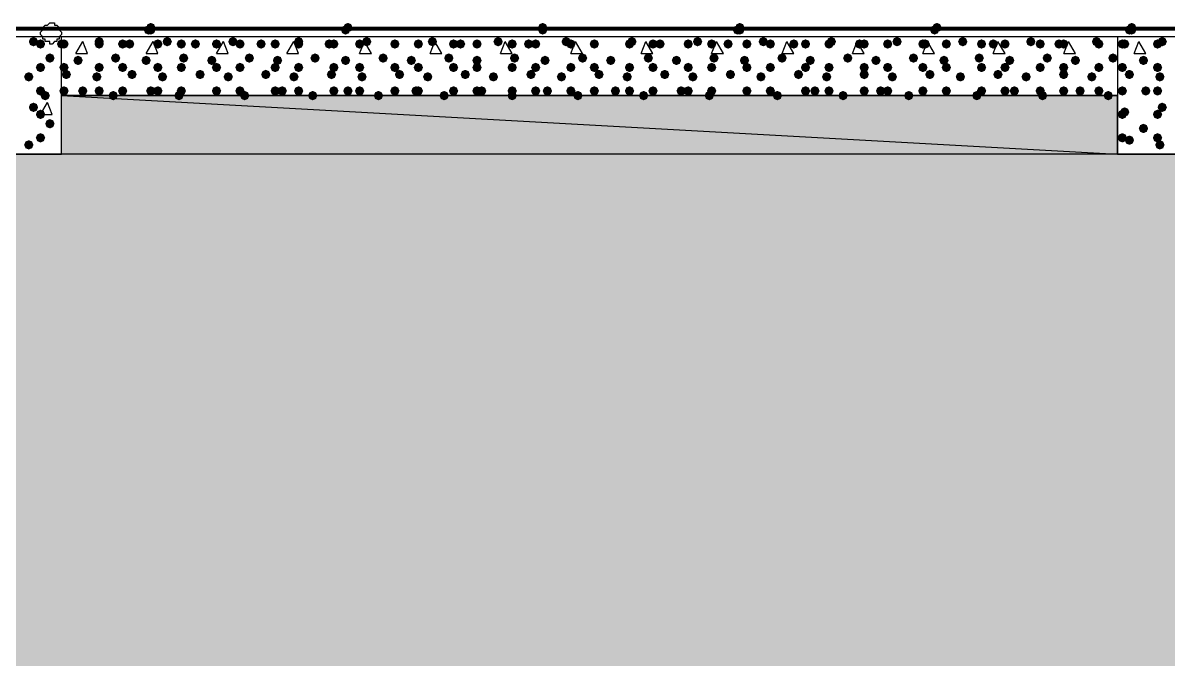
# Model space of a CAD drawing. Header units: millimetres. Extents: x 0 to 420, y 0 to 297.
# Drawn here: x 216.47 to 237.13, y 232.4 to 243.88 of the extents above; entities that cross this region are included whole.
import ezdxf

# ---------------------------------------------------------------- set-up
doc = ezdxf.new("R2010")
doc.units = ezdxf.units.MM
doc.layers.get('0').update_dxf_attribs({"linetype": 'CONTINUOUS'})

msp = doc.modelspace()

# ---------------------------------------------------------------- hatches: boundary and pattern name
at = {"true_color": 0x0000fe}
for points in [[(218.821, 243.755333), (218.796129, 243.695537), (218.736333, 243.670667), (218.676538, 243.695537), (218.651667, 243.755333), (218.676537, 243.815129), (218.736333, 243.84), (218.796129, 243.815129)], [(218.863333, 243.797667), (218.838462, 243.737871), (218.778667, 243.713), (218.718871, 243.737871), (218.694, 243.797667), (218.718871, 243.857462), (218.778667, 243.882333), (218.838462, 243.857463)], [(218.863333, 243.755333), (218.838462, 243.695537), (218.778667, 243.670667), (218.718871, 243.695537), (218.694, 243.755333), (218.718871, 243.815129), (218.778667, 243.84), (218.838462, 243.815129)], [(218.863333, 243.755333), (218.838462, 243.695537), (218.778667, 243.670667), (218.718871, 243.695537), (218.694, 243.755333), (218.718871, 243.815129), (218.778667, 243.84), (218.838462, 243.815129)], [(222.377, 243.755333), (222.352129, 243.695537), (222.292333, 243.670667), (222.232537, 243.695537), (222.207667, 243.755333), (222.232537, 243.815129), (222.292333, 243.84), (222.352129, 243.815129)], [(222.377, 243.755333), (222.352129, 243.695537), (222.292333, 243.670667), (222.232537, 243.695537), (222.207667, 243.755333), (222.232537, 243.815129), (222.292333, 243.84), (222.352129, 243.815129)], [(222.377, 243.755333), (222.352129, 243.695537), (222.292333, 243.670667), (222.232537, 243.695537), (222.207667, 243.755333), (222.232537, 243.815129), (222.292333, 243.84), (222.352129, 243.815129)], [(222.419333, 243.797667), (222.394463, 243.737871), (222.334667, 243.713), (222.274871, 243.737871), (222.25, 243.797667), (222.274871, 243.857462), (222.334667, 243.882333), (222.394462, 243.857463)], [(225.933, 243.797667), (225.908129, 243.737871), (225.848333, 243.713), (225.788537, 243.737871), (225.763667, 243.797667), (225.788537, 243.857462), (225.848333, 243.882333), (225.908129, 243.857463)], [(225.933, 243.755333), (225.908129, 243.695537), (225.848333, 243.670667), (225.788537, 243.695537), (225.763667, 243.755333), (225.788537, 243.815129), (225.848333, 243.84), (225.908129, 243.815129)], [(225.933, 243.755333), (225.908129, 243.695537), (225.848333, 243.670667), (225.788537, 243.695537), (225.763667, 243.755333), (225.788537, 243.815129), (225.848333, 243.84), (225.908129, 243.815129)], [(225.933, 243.755333), (225.908129, 243.695537), (225.848333, 243.670667), (225.788537, 243.695537), (225.763667, 243.755333), (225.788537, 243.815129), (225.848333, 243.84), (225.908129, 243.815129)], [(229.446667, 243.755333), (229.421796, 243.695537), (229.362, 243.670667), (229.302204, 243.695537), (229.277333, 243.755333), (229.302204, 243.815129), (229.362, 243.84), (229.421796, 243.815129)], [(229.446667, 243.755333), (229.421796, 243.695537), (229.362, 243.670667), (229.302204, 243.695537), (229.277333, 243.755333), (229.302204, 243.815129), (229.362, 243.84), (229.421796, 243.815129)], [(229.489, 243.797667), (229.464129, 243.737871), (229.404333, 243.713), (229.344538, 243.737871), (229.319667, 243.797667), (229.344537, 243.857462), (229.404333, 243.882333), (229.464129, 243.857463)], [(229.489, 243.755333), (229.464129, 243.695537), (229.404333, 243.670667), (229.344538, 243.695537), (229.319667, 243.755333), (229.344537, 243.815129), (229.404333, 243.84), (229.464129, 243.815129)], [(233.002667, 243.755333), (232.977796, 243.695537), (232.918, 243.670667), (232.858204, 243.695537), (232.833333, 243.755333), (232.858204, 243.815129), (232.918, 243.84), (232.977796, 243.815129)], [(233.002667, 243.755333), (232.977796, 243.695537), (232.918, 243.670667), (232.858204, 243.695537), (232.833333, 243.755333), (232.858204, 243.815129), (232.918, 243.84), (232.977796, 243.815129)], [(233.002667, 243.755333), (232.977796, 243.695537), (232.918, 243.670667), (232.858204, 243.695537), (232.833333, 243.755333), (232.858204, 243.815129), (232.918, 243.84), (232.977796, 243.815129)], [(233.045, 243.797667), (233.020129, 243.737871), (232.960333, 243.713), (232.900538, 243.737871), (232.875667, 243.797667), (232.900537, 243.857462), (232.960333, 243.882333), (233.020129, 243.857463)], [(236.516333, 243.755333), (236.491462, 243.695537), (236.431667, 243.670667), (236.371871, 243.695537), (236.347, 243.755333), (236.371871, 243.815129), (236.431667, 243.84), (236.491462, 243.815129)], [(236.558667, 243.797667), (236.533796, 243.737871), (236.474, 243.713), (236.414204, 243.737871), (236.389333, 243.797667), (236.414204, 243.857462), (236.474, 243.882333), (236.533796, 243.857463)], [(236.558667, 243.755333), (236.533796, 243.695537), (236.474, 243.670667), (236.414204, 243.695537), (236.389333, 243.755333), (236.414204, 243.815129), (236.474, 243.84), (236.533796, 243.815129)], [(236.558667, 243.755333), (236.533796, 243.695537), (236.474, 243.670667), (236.414204, 243.695537), (236.389333, 243.755333), (236.414204, 243.815129), (236.474, 243.84), (236.533796, 243.815129)]]:
    msp.add_hatch(color=0, dxfattribs=at).paths.add_polyline_path(points, flags=0)
at = {"true_color": 0x000007}
h = msp.add_hatch(color=0, dxfattribs=at)
h.paths.add_polyline_path([(31.284333, 243.755333), (379.73, 243.755333)], flags=0)
h.paths.add_polyline_path([(379.73, 243.755333), (31.284333, 243.755333)], flags=0)
for points in [[(216.746667, 243.543667), (216.721796, 243.483871), (216.662, 243.459), (216.602204, 243.483871), (216.577333, 243.543667), (216.602204, 243.603462), (216.662, 243.628333), (216.721796, 243.603463)], [(216.873667, 243.501333), (216.848796, 243.441537), (216.789, 243.416667), (216.729204, 243.441537), (216.704333, 243.501333), (216.729204, 243.561129), (216.789, 243.586), (216.848796, 243.561129)], [(236.389333, 243.501333), (236.364463, 243.441537), (236.304667, 243.416667), (236.244871, 243.441537), (236.22, 243.501333), (236.244871, 243.561129), (236.304667, 243.586), (236.364462, 243.561129)], [(236.431667, 243.501333), (236.406796, 243.441537), (236.347, 243.416667), (236.287204, 243.441537), (236.262333, 243.501333), (236.287204, 243.561129), (236.347, 243.586), (236.406796, 243.561129)], [(237.024333, 243.501333), (236.999462, 243.441537), (236.939667, 243.416667), (236.879871, 243.441537), (236.855, 243.501333), (236.879871, 243.561129), (236.939667, 243.586), (236.999462, 243.561129)], [(237.109, 243.543667), (237.084129, 243.483871), (237.024333, 243.459), (236.964538, 243.483871), (236.939667, 243.543667), (236.964537, 243.603462), (237.024333, 243.628333), (237.084129, 243.603463)], [(216.873667, 243.078), (216.848796, 243.018204), (216.789, 242.993333), (216.729204, 243.018204), (216.704333, 243.078), (216.729204, 243.137796), (216.789, 243.162667), (216.848796, 243.137796)], [(217.043, 243.247333), (217.018129, 243.187537), (216.958333, 243.162667), (216.898538, 243.187537), (216.873667, 243.247333), (216.898537, 243.307129), (216.958333, 243.332), (217.018129, 243.307129)], [(236.389333, 243.078), (236.364463, 243.018204), (236.304667, 242.993333), (236.244871, 243.018204), (236.22, 243.078), (236.244871, 243.137796), (236.304667, 243.162667), (236.364462, 243.137796)], [(236.770333, 243.205), (236.745462, 243.145204), (236.685667, 243.120333), (236.625871, 243.145204), (236.601, 243.205), (236.625871, 243.264796), (236.685667, 243.289667), (236.745462, 243.264796)], [(237.024333, 243.078), (236.999462, 243.018204), (236.939667, 242.993333), (236.879871, 243.018204), (236.855, 243.078), (236.879871, 243.137796), (236.939667, 243.162667), (236.999462, 243.137796)], [(216.662, 242.908667), (216.637129, 242.848871), (216.577333, 242.824), (216.517538, 242.848871), (216.492667, 242.908667), (216.517537, 242.968462), (216.577333, 242.993333), (216.637129, 242.968463)], [(236.516333, 242.951), (236.491462, 242.891204), (236.431667, 242.866333), (236.371871, 242.891204), (236.347, 242.951), (236.371871, 243.010796), (236.431667, 243.035667), (236.491462, 243.010796)], [(237.066667, 242.908667), (237.041796, 242.848871), (236.982, 242.824), (236.922204, 242.848871), (236.897333, 242.908667), (236.922204, 242.968462), (236.982, 242.993333), (237.041796, 242.968463)], [(216.873667, 242.654667), (216.848796, 242.594871), (216.789, 242.57), (216.729204, 242.594871), (216.704333, 242.654667), (216.729204, 242.714462), (216.789, 242.739333), (216.848796, 242.714463)], [(236.389333, 242.654667), (236.364463, 242.594871), (236.304667, 242.57), (236.244871, 242.594871), (236.22, 242.654667), (236.244871, 242.714462), (236.304667, 242.739333), (236.364462, 242.714463)], [(236.812667, 242.654667), (236.787796, 242.594871), (236.728, 242.57), (236.668204, 242.594871), (236.643333, 242.654667), (236.668204, 242.714462), (236.728, 242.739333), (236.787796, 242.714463)], [(237.024333, 242.654667), (236.999462, 242.594871), (236.939667, 242.57), (236.879871, 242.594871), (236.855, 242.654667), (236.879871, 242.714462), (236.939667, 242.739333), (236.999462, 242.714463)], [(216.958333, 242.57), (216.933462, 242.510204), (216.873667, 242.485333), (216.813871, 242.510204), (216.789, 242.57), (216.813871, 242.629796), (216.873667, 242.654667), (216.933462, 242.629796)], [(216.746667, 242.358333), (216.721796, 242.298537), (216.662, 242.273667), (216.602204, 242.298537), (216.577333, 242.358333), (216.602204, 242.418129), (216.662, 242.443), (216.721796, 242.418129)], [(236.431667, 242.273667), (236.406796, 242.213871), (236.347, 242.189), (236.287204, 242.213871), (236.262333, 242.273667), (236.287204, 242.333462), (236.347, 242.358333), (236.406796, 242.333463)], [(237.109, 242.358333), (237.084129, 242.298537), (237.024333, 242.273667), (236.964538, 242.298537), (236.939667, 242.358333), (236.964537, 242.418129), (237.024333, 242.443), (237.084129, 242.418129)], [(216.873667, 242.231333), (216.848796, 242.171537), (216.789, 242.146667), (216.729204, 242.171537), (216.704333, 242.231333), (216.729204, 242.291129), (216.789, 242.316), (216.848796, 242.291129)], [(217.043, 242.062), (217.018129, 242.002204), (216.958333, 241.977333), (216.898538, 242.002204), (216.873667, 242.062), (216.898537, 242.121796), (216.958333, 242.146667), (217.018129, 242.121796)], [(236.389333, 242.231333), (236.364463, 242.171537), (236.304667, 242.146667), (236.244871, 242.171537), (236.22, 242.231333), (236.244871, 242.291129), (236.304667, 242.316), (236.364462, 242.291129)], [(237.024333, 242.231333), (236.999462, 242.171537), (236.939667, 242.146667), (236.879871, 242.171537), (236.855, 242.231333), (236.879871, 242.291129), (236.939667, 242.316), (236.999462, 242.291129)], [(236.770333, 241.977333), (236.745462, 241.917537), (236.685667, 241.892667), (236.625871, 241.917537), (236.601, 241.977333), (236.625871, 242.037129), (236.685667, 242.062), (236.745462, 242.037129)], [(216.662, 241.681), (216.637129, 241.621204), (216.577333, 241.596333), (216.517538, 241.621204), (216.492667, 241.681), (216.517537, 241.740796), (216.577333, 241.765667), (216.637129, 241.740796)], [(216.873667, 241.808), (216.848796, 241.748204), (216.789, 241.723333), (216.729204, 241.748204), (216.704333, 241.808), (216.729204, 241.867796), (216.789, 241.892667), (216.848796, 241.867796)], [(236.389333, 241.808), (236.364463, 241.748204), (236.304667, 241.723333), (236.244871, 241.748204), (236.22, 241.808), (236.244871, 241.867796), (236.304667, 241.892667), (236.364462, 241.867796)], [(236.516333, 241.765667), (236.491462, 241.705871), (236.431667, 241.681), (236.371871, 241.705871), (236.347, 241.765667), (236.371871, 241.825462), (236.431667, 241.850333), (236.491462, 241.825463)], [(237.024333, 241.808), (236.999462, 241.748204), (236.939667, 241.723333), (236.879871, 241.748204), (236.855, 241.808), (236.879871, 241.867796), (236.939667, 241.892667), (236.999462, 241.867796)], [(237.066667, 241.681), (237.041796, 241.621204), (236.982, 241.596333), (236.922204, 241.621204), (236.897333, 241.681), (236.922204, 241.740796), (236.982, 241.765667), (237.041796, 241.740796)]]:
    msp.add_hatch(color=0, dxfattribs=at).paths.add_polyline_path(points, flags=0)
at = {"true_color": 0x000008}
for points in [[(217.254667, 243.501333), (217.229796, 243.441537), (217.17, 243.416667), (217.110204, 243.441537), (217.085333, 243.501333), (217.110204, 243.561129), (217.17, 243.586), (217.229796, 243.561129)], [(217.297, 243.501333), (217.272129, 243.441537), (217.212333, 243.416667), (217.152537, 243.441537), (217.127667, 243.501333), (217.152537, 243.561129), (217.212333, 243.586), (217.272129, 243.561129)], [(217.932, 243.543667), (217.907129, 243.483871), (217.847333, 243.459), (217.787537, 243.483871), (217.762667, 243.543667), (217.787537, 243.603462), (217.847333, 243.628333), (217.907129, 243.603463)], [(217.932, 243.501333), (217.907129, 243.441537), (217.847333, 243.416667), (217.787537, 243.441537), (217.762667, 243.501333), (217.787537, 243.561129), (217.847333, 243.586), (217.907129, 243.561129)], [(218.355333, 243.501333), (218.330462, 243.441537), (218.270667, 243.416667), (218.210871, 243.441537), (218.186, 243.501333), (218.210871, 243.561129), (218.270667, 243.586), (218.330462, 243.561129)], [(218.482333, 243.501333), (218.457462, 243.441537), (218.397667, 243.416667), (218.337871, 243.441537), (218.313, 243.501333), (218.337871, 243.561129), (218.397667, 243.586), (218.457462, 243.561129)], [(218.990333, 243.501333), (218.965462, 243.441537), (218.905667, 243.416667), (218.845871, 243.441537), (218.821, 243.501333), (218.845871, 243.561129), (218.905667, 243.586), (218.965462, 243.561129)], [(219.159667, 243.543667), (219.134796, 243.483871), (219.075, 243.459), (219.015204, 243.483871), (218.990333, 243.543667), (219.015204, 243.603462), (219.075, 243.628333), (219.134796, 243.603463)], [(219.413667, 243.501333), (219.388796, 243.441537), (219.329, 243.416667), (219.269204, 243.441537), (219.244333, 243.501333), (219.269204, 243.561129), (219.329, 243.586), (219.388796, 243.561129)], [(219.667667, 243.501333), (219.642796, 243.441537), (219.583, 243.416667), (219.523204, 243.441537), (219.498333, 243.501333), (219.523204, 243.561129), (219.583, 243.586), (219.642796, 243.561129)], [(220.048667, 243.501333), (220.023796, 243.441537), (219.964, 243.416667), (219.904204, 243.441537), (219.879333, 243.501333), (219.904204, 243.561129), (219.964, 243.586), (220.023796, 243.561129)], [(220.345, 243.543667), (220.320129, 243.483871), (220.260333, 243.459), (220.200538, 243.483871), (220.175667, 243.543667), (220.200537, 243.603462), (220.260333, 243.628333), (220.320129, 243.603463)], [(220.472, 243.501333), (220.447129, 243.441537), (220.387333, 243.416667), (220.327538, 243.441537), (220.302667, 243.501333), (220.327537, 243.561129), (220.387333, 243.586), (220.447129, 243.561129)], [(220.853, 243.501333), (220.828129, 243.441537), (220.768333, 243.416667), (220.708538, 243.441537), (220.683667, 243.501333), (220.708537, 243.561129), (220.768333, 243.586), (220.828129, 243.561129)], [(221.107, 243.501333), (221.082129, 243.441537), (221.022333, 243.416667), (220.962538, 243.441537), (220.937667, 243.501333), (220.962537, 243.561129), (221.022333, 243.586), (221.082129, 243.561129)], [(221.530333, 243.543667), (221.505462, 243.483871), (221.445667, 243.459), (221.385871, 243.483871), (221.361, 243.543667), (221.385871, 243.603462), (221.445667, 243.628333), (221.505462, 243.603463)], [(221.530333, 243.501333), (221.505462, 243.441537), (221.445667, 243.416667), (221.385871, 243.441537), (221.361, 243.501333), (221.385871, 243.561129), (221.445667, 243.586), (221.505462, 243.561129)], [(222.080667, 243.501333), (222.055796, 243.441537), (221.996, 243.416667), (221.936204, 243.441537), (221.911333, 243.501333), (221.936204, 243.561129), (221.996, 243.586), (222.055796, 243.561129)], [(222.165333, 243.501333), (222.140462, 243.441537), (222.080667, 243.416667), (222.020871, 243.441537), (221.996, 243.501333), (222.020871, 243.561129), (222.080667, 243.586), (222.140462, 243.561129)], [(222.631, 243.501333), (222.606129, 243.441537), (222.546333, 243.416667), (222.486538, 243.441537), (222.461667, 243.501333), (222.486537, 243.561129), (222.546333, 243.586), (222.606129, 243.561129)], [(222.758, 243.543667), (222.733129, 243.483871), (222.673333, 243.459), (222.613538, 243.483871), (222.588667, 243.543667), (222.613537, 243.603462), (222.673333, 243.628333), (222.733129, 243.603463)], [(223.266, 243.501333), (223.241129, 243.441537), (223.181333, 243.416667), (223.121538, 243.441537), (223.096667, 243.501333), (223.121537, 243.561129), (223.181333, 243.586), (223.241129, 243.561129)], [(223.266, 243.501333), (223.241129, 243.441537), (223.181333, 243.416667), (223.121538, 243.441537), (223.096667, 243.501333), (223.121537, 243.561129), (223.181333, 243.586), (223.241129, 243.561129)], [(223.689333, 243.501333), (223.664463, 243.441537), (223.604667, 243.416667), (223.544871, 243.441537), (223.52, 243.501333), (223.544871, 243.561129), (223.604667, 243.586), (223.664462, 243.561129)], [(223.943333, 243.543667), (223.918462, 243.483871), (223.858667, 243.459), (223.798871, 243.483871), (223.774, 243.543667), (223.798871, 243.603462), (223.858667, 243.628333), (223.918462, 243.603463)], [(224.324333, 243.501333), (224.299463, 243.441537), (224.239667, 243.416667), (224.179871, 243.441537), (224.155, 243.501333), (224.179871, 243.561129), (224.239667, 243.586), (224.299462, 243.561129)], [(224.451333, 243.501333), (224.426462, 243.441537), (224.366667, 243.416667), (224.306871, 243.441537), (224.282, 243.501333), (224.306871, 243.561129), (224.366667, 243.586), (224.426462, 243.561129)], [(224.747667, 243.501333), (224.722796, 243.441537), (224.663, 243.416667), (224.603204, 243.441537), (224.578333, 243.501333), (224.603204, 243.561129), (224.663, 243.586), (224.722796, 243.561129)], [(225.128667, 243.543667), (225.103796, 243.483871), (225.044, 243.459), (224.984204, 243.483871), (224.959333, 243.543667), (224.984204, 243.603462), (225.044, 243.628333), (225.103796, 243.603463)], [(225.382667, 243.501333), (225.357796, 243.441537), (225.298, 243.416667), (225.238204, 243.441537), (225.213333, 243.501333), (225.238204, 243.561129), (225.298, 243.586), (225.357796, 243.561129)], [(225.679, 243.501333), (225.654129, 243.441537), (225.594333, 243.416667), (225.534538, 243.441537), (225.509667, 243.501333), (225.534537, 243.561129), (225.594333, 243.586), (225.654129, 243.561129)], [(225.806, 243.501333), (225.781129, 243.441537), (225.721333, 243.416667), (225.661538, 243.441537), (225.636667, 243.501333), (225.661537, 243.561129), (225.721333, 243.586), (225.781129, 243.561129)], [(226.356333, 243.543667), (226.331462, 243.483871), (226.271667, 243.459), (226.211871, 243.483871), (226.187, 243.543667), (226.211871, 243.603462), (226.271667, 243.628333), (226.331462, 243.603463)], [(226.441, 243.501333), (226.416129, 243.441537), (226.356333, 243.416667), (226.296538, 243.441537), (226.271667, 243.501333), (226.296537, 243.561129), (226.356333, 243.586), (226.416129, 243.561129)], [(226.864333, 243.501333), (226.839463, 243.441537), (226.779667, 243.416667), (226.719871, 243.441537), (226.695, 243.501333), (226.719871, 243.561129), (226.779667, 243.586), (226.839462, 243.561129)], [(226.864333, 243.501333), (226.839463, 243.441537), (226.779667, 243.416667), (226.719871, 243.441537), (226.695, 243.501333), (226.719871, 243.561129), (226.779667, 243.586), (226.839462, 243.561129)], [(227.499333, 243.501333), (227.474463, 243.441537), (227.414667, 243.416667), (227.354871, 243.441537), (227.33, 243.501333), (227.354871, 243.561129), (227.414667, 243.586), (227.474462, 243.561129)], [(227.541667, 243.543667), (227.516796, 243.483871), (227.457, 243.459), (227.397204, 243.483871), (227.372333, 243.543667), (227.397204, 243.603462), (227.457, 243.628333), (227.516796, 243.603463)], [(227.922667, 243.501333), (227.897796, 243.441537), (227.838, 243.416667), (227.778204, 243.441537), (227.753333, 243.501333), (227.778204, 243.561129), (227.838, 243.586), (227.897796, 243.561129)], [(228.049667, 243.501333), (228.024796, 243.441537), (227.965, 243.416667), (227.905204, 243.441537), (227.880333, 243.501333), (227.905204, 243.561129), (227.965, 243.586), (228.024796, 243.561129)], [(228.557667, 243.501333), (228.532796, 243.441537), (228.473, 243.416667), (228.413204, 243.441537), (228.388333, 243.501333), (228.413204, 243.561129), (228.473, 243.586), (228.532796, 243.561129)], [(228.727, 243.543667), (228.702129, 243.483871), (228.642333, 243.459), (228.582538, 243.483871), (228.557667, 243.543667), (228.582537, 243.603462), (228.642333, 243.628333), (228.702129, 243.603463)], [(228.981, 243.501333), (228.956129, 243.441537), (228.896333, 243.416667), (228.836538, 243.441537), (228.811667, 243.501333), (228.836537, 243.561129), (228.896333, 243.586), (228.956129, 243.561129)], [(229.277333, 243.501333), (229.252462, 243.441537), (229.192667, 243.416667), (229.132871, 243.441537), (229.108, 243.501333), (229.132871, 243.561129), (229.192667, 243.586), (229.252462, 243.561129)], [(229.616, 243.501333), (229.591129, 243.441537), (229.531333, 243.416667), (229.471538, 243.441537), (229.446667, 243.501333), (229.471537, 243.561129), (229.531333, 243.586), (229.591129, 243.561129)], [(229.912333, 243.543667), (229.887462, 243.483871), (229.827667, 243.459), (229.767871, 243.483871), (229.743, 243.543667), (229.767871, 243.603462), (229.827667, 243.628333), (229.887462, 243.603463)], [(230.039333, 243.501333), (230.014462, 243.441537), (229.954667, 243.416667), (229.894871, 243.441537), (229.87, 243.501333), (229.894871, 243.561129), (229.954667, 243.586), (230.014462, 243.561129)], [(230.462667, 243.501333), (230.437796, 243.441537), (230.378, 243.416667), (230.318204, 243.441537), (230.293333, 243.501333), (230.318204, 243.561129), (230.378, 243.586), (230.437796, 243.561129)], [(230.674333, 243.501333), (230.649463, 243.441537), (230.589667, 243.416667), (230.529871, 243.441537), (230.505, 243.501333), (230.529871, 243.561129), (230.589667, 243.586), (230.649462, 243.561129)], [(231.097667, 243.501333), (231.072796, 243.441537), (231.013, 243.416667), (230.953204, 243.441537), (230.928333, 243.501333), (230.953204, 243.561129), (231.013, 243.586), (231.072796, 243.561129)], [(231.14, 243.543667), (231.115129, 243.483871), (231.055333, 243.459), (230.995538, 243.483871), (230.970667, 243.543667), (230.995537, 243.603462), (231.055333, 243.628333), (231.115129, 243.603463)], [(231.648, 243.501333), (231.623129, 243.441537), (231.563333, 243.416667), (231.503537, 243.441537), (231.478667, 243.501333), (231.503537, 243.561129), (231.563333, 243.586), (231.623129, 243.561129)], [(231.732667, 243.501333), (231.707796, 243.441537), (231.648, 243.416667), (231.588204, 243.441537), (231.563333, 243.501333), (231.588204, 243.561129), (231.648, 243.586), (231.707796, 243.561129)], [(232.156, 243.501333), (232.131129, 243.441537), (232.071333, 243.416667), (232.011538, 243.441537), (231.986667, 243.501333), (232.011537, 243.561129), (232.071333, 243.586), (232.131129, 243.561129)], [(232.325333, 243.543667), (232.300462, 243.483871), (232.240667, 243.459), (232.180871, 243.483871), (232.156, 243.543667), (232.180871, 243.603462), (232.240667, 243.628333), (232.300462, 243.603463)], [(232.791, 243.501333), (232.766129, 243.441537), (232.706333, 243.416667), (232.646538, 243.441537), (232.621667, 243.501333), (232.646537, 243.561129), (232.706333, 243.586), (232.766129, 243.561129)], [(232.833333, 243.501333), (232.808462, 243.441537), (232.748667, 243.416667), (232.688871, 243.441537), (232.664, 243.501333), (232.688871, 243.561129), (232.748667, 243.586), (232.808462, 243.561129)], [(233.214333, 243.501333), (233.189462, 243.441537), (233.129667, 243.416667), (233.069871, 243.441537), (233.045, 243.501333), (233.069871, 243.561129), (233.129667, 243.586), (233.189462, 243.561129)], [(233.510667, 243.543667), (233.485796, 243.483871), (233.426, 243.459), (233.366204, 243.483871), (233.341333, 243.543667), (233.366204, 243.603462), (233.426, 243.628333), (233.485796, 243.603463)], [(233.849333, 243.501333), (233.824462, 243.441537), (233.764667, 243.416667), (233.704871, 243.441537), (233.68, 243.501333), (233.704871, 243.561129), (233.764667, 243.586), (233.824462, 243.561129)], [(234.061, 243.501333), (234.036129, 243.441537), (233.976333, 243.416667), (233.916538, 243.441537), (233.891667, 243.501333), (233.916537, 243.561129), (233.976333, 243.586), (234.036129, 243.561129)], [(234.272667, 243.501333), (234.247796, 243.441537), (234.188, 243.416667), (234.128204, 243.441537), (234.103333, 243.501333), (234.128204, 243.561129), (234.188, 243.586), (234.247796, 243.561129)], [(234.738333, 243.543667), (234.713462, 243.483871), (234.653667, 243.459), (234.593871, 243.483871), (234.569, 243.543667), (234.593871, 243.603462), (234.653667, 243.628333), (234.713462, 243.603463)], [(234.907667, 243.501333), (234.882796, 243.441537), (234.823, 243.416667), (234.763204, 243.441537), (234.738333, 243.501333), (234.763204, 243.561129), (234.823, 243.586), (234.882796, 243.561129)], [(235.246333, 243.501333), (235.221462, 243.441537), (235.161667, 243.416667), (235.101871, 243.441537), (235.077, 243.501333), (235.101871, 243.561129), (235.161667, 243.586), (235.221462, 243.561129)], [(235.331, 243.501333), (235.306129, 243.441537), (235.246333, 243.416667), (235.186538, 243.441537), (235.161667, 243.501333), (235.186537, 243.561129), (235.246333, 243.586), (235.306129, 243.561129)], [(235.923667, 243.543667), (235.898796, 243.483871), (235.839, 243.459), (235.779204, 243.483871), (235.754333, 243.543667), (235.779204, 243.603462), (235.839, 243.628333), (235.898796, 243.603463)], [(235.966, 243.501333), (235.941129, 243.441537), (235.881333, 243.416667), (235.821538, 243.441537), (235.796667, 243.501333), (235.821537, 243.561129), (235.881333, 243.586), (235.941129, 243.561129)], [(217.297, 243.078), (217.272129, 243.018204), (217.212333, 242.993333), (217.152537, 243.018204), (217.127667, 243.078), (217.152537, 243.137796), (217.212333, 243.162667), (217.272129, 243.137796)], [(217.551, 243.205), (217.526129, 243.145204), (217.466333, 243.120333), (217.406538, 243.145204), (217.381667, 243.205), (217.406537, 243.264796), (217.466333, 243.289667), (217.526129, 243.264796)], [(217.932, 243.078), (217.907129, 243.018204), (217.847333, 242.993333), (217.787537, 243.018204), (217.762667, 243.078), (217.787537, 243.137796), (217.847333, 243.162667), (217.907129, 243.137796)], [(218.228333, 243.247333), (218.203463, 243.187537), (218.143667, 243.162667), (218.083871, 243.187537), (218.059, 243.247333), (218.083871, 243.307129), (218.143667, 243.332), (218.203462, 243.307129)], [(218.355333, 243.078), (218.330462, 243.018204), (218.270667, 242.993333), (218.210871, 243.018204), (218.186, 243.078), (218.210871, 243.137796), (218.270667, 243.162667), (218.330462, 243.137796)], [(218.778667, 243.205), (218.753796, 243.145204), (218.694, 243.120333), (218.634204, 243.145204), (218.609333, 243.205), (218.634204, 243.264796), (218.694, 243.289667), (218.753796, 243.264796)], [(218.990333, 243.078), (218.965462, 243.018204), (218.905667, 242.993333), (218.845871, 243.018204), (218.821, 243.078), (218.845871, 243.137796), (218.905667, 243.162667), (218.965462, 243.137796)], [(219.413667, 243.078), (219.388796, 243.018204), (219.329, 242.993333), (219.269204, 243.018204), (219.244333, 243.078), (219.269204, 243.137796), (219.329, 243.162667), (219.388796, 243.137796)], [(219.456, 243.247333), (219.431129, 243.187537), (219.371333, 243.162667), (219.311538, 243.187537), (219.286667, 243.247333), (219.311537, 243.307129), (219.371333, 243.332), (219.431129, 243.307129)], [(219.964, 243.205), (219.939129, 243.145204), (219.879333, 243.120333), (219.819538, 243.145204), (219.794667, 243.205), (219.819537, 243.264796), (219.879333, 243.289667), (219.939129, 243.264796)], [(220.048667, 243.078), (220.023796, 243.018204), (219.964, 242.993333), (219.904204, 243.018204), (219.879333, 243.078), (219.904204, 243.137796), (219.964, 243.162667), (220.023796, 243.137796)], [(220.472, 243.078), (220.447129, 243.018204), (220.387333, 242.993333), (220.327538, 243.018204), (220.302667, 243.078), (220.327537, 243.137796), (220.387333, 243.162667), (220.447129, 243.137796)], [(220.641333, 243.247333), (220.616462, 243.187537), (220.556667, 243.162667), (220.496871, 243.187537), (220.472, 243.247333), (220.496871, 243.307129), (220.556667, 243.332), (220.616462, 243.307129)], [(221.107, 243.078), (221.082129, 243.018204), (221.022333, 242.993333), (220.962538, 243.018204), (220.937667, 243.078), (220.962537, 243.137796), (221.022333, 243.162667), (221.082129, 243.137796)], [(221.149333, 243.205), (221.124462, 243.145204), (221.064667, 243.120333), (221.004871, 243.145204), (220.98, 243.205), (221.004871, 243.264796), (221.064667, 243.289667), (221.124462, 243.264796)], [(221.530333, 243.078), (221.505462, 243.018204), (221.445667, 242.993333), (221.385871, 243.018204), (221.361, 243.078), (221.385871, 243.137796), (221.445667, 243.162667), (221.505462, 243.137796)], [(221.826667, 243.247333), (221.801796, 243.187537), (221.742, 243.162667), (221.682204, 243.187537), (221.657333, 243.247333), (221.682204, 243.307129), (221.742, 243.332), (221.801796, 243.307129)], [(222.165333, 243.078), (222.140462, 243.018204), (222.080667, 242.993333), (222.020871, 243.018204), (221.996, 243.078), (222.020871, 243.137796), (222.080667, 243.162667), (222.140462, 243.137796)], [(222.377, 243.205), (222.352129, 243.145204), (222.292333, 243.120333), (222.232537, 243.145204), (222.207667, 243.205), (222.232537, 243.264796), (222.292333, 243.289667), (222.352129, 243.264796)], [(222.631, 243.078), (222.606129, 243.018204), (222.546333, 242.993333), (222.486538, 243.018204), (222.461667, 243.078), (222.486537, 243.137796), (222.546333, 243.162667), (222.606129, 243.137796)], [(223.054333, 243.247333), (223.029462, 243.187537), (222.969667, 243.162667), (222.909871, 243.187537), (222.885, 243.247333), (222.909871, 243.307129), (222.969667, 243.332), (223.029462, 243.307129)], [(223.266, 243.078), (223.241129, 243.018204), (223.181333, 242.993333), (223.121538, 243.018204), (223.096667, 243.078), (223.121537, 243.137796), (223.181333, 243.162667), (223.241129, 243.137796)], [(223.562333, 243.205), (223.537463, 243.145204), (223.477667, 243.120333), (223.417871, 243.145204), (223.393, 243.205), (223.417871, 243.264796), (223.477667, 243.289667), (223.537462, 243.264796)], [(223.689333, 243.078), (223.664463, 243.018204), (223.604667, 242.993333), (223.544871, 243.018204), (223.52, 243.078), (223.544871, 243.137796), (223.604667, 243.162667), (223.664462, 243.137796)], [(224.239667, 243.247333), (224.214796, 243.187537), (224.155, 243.162667), (224.095204, 243.187537), (224.070333, 243.247333), (224.095204, 243.307129), (224.155, 243.332), (224.214796, 243.307129)], [(224.324333, 243.078), (224.299463, 243.018204), (224.239667, 242.993333), (224.179871, 243.018204), (224.155, 243.078), (224.179871, 243.137796), (224.239667, 243.162667), (224.299462, 243.137796)], [(224.747667, 243.205), (224.722796, 243.145204), (224.663, 243.120333), (224.603204, 243.145204), (224.578333, 243.205), (224.603204, 243.264796), (224.663, 243.289667), (224.722796, 243.264796)], [(224.747667, 243.078), (224.722796, 243.018204), (224.663, 242.993333), (224.603204, 243.018204), (224.578333, 243.078), (224.603204, 243.137796), (224.663, 243.162667), (224.722796, 243.137796)], [(225.382667, 243.078), (225.357796, 243.018204), (225.298, 242.993333), (225.238204, 243.018204), (225.213333, 243.078), (225.238204, 243.137796), (225.298, 243.162667), (225.357796, 243.137796)], [(225.425, 243.247333), (225.400129, 243.187537), (225.340333, 243.162667), (225.280538, 243.187537), (225.255667, 243.247333), (225.280537, 243.307129), (225.340333, 243.332), (225.400129, 243.307129)], [(225.806, 243.078), (225.781129, 243.018204), (225.721333, 242.993333), (225.661538, 243.018204), (225.636667, 243.078), (225.661537, 243.137796), (225.721333, 243.162667), (225.781129, 243.137796)], [(225.975333, 243.205), (225.950462, 243.145204), (225.890667, 243.120333), (225.830871, 243.145204), (225.806, 243.205), (225.830871, 243.264796), (225.890667, 243.289667), (225.950462, 243.264796)], [(226.441, 243.078), (226.416129, 243.018204), (226.356333, 242.993333), (226.296538, 243.018204), (226.271667, 243.078), (226.296537, 243.137796), (226.356333, 243.162667), (226.416129, 243.137796)], [(226.652667, 243.247333), (226.627796, 243.187537), (226.568, 243.162667), (226.508204, 243.187537), (226.483333, 243.247333), (226.508204, 243.307129), (226.568, 243.332), (226.627796, 243.307129)], [(226.864333, 243.078), (226.839463, 243.018204), (226.779667, 242.993333), (226.719871, 243.018204), (226.695, 243.078), (226.719871, 243.137796), (226.779667, 243.162667), (226.839462, 243.137796)], [(227.160667, 243.205), (227.135796, 243.145204), (227.076, 243.120333), (227.016204, 243.145204), (226.991333, 243.205), (227.016204, 243.264796), (227.076, 243.289667), (227.135796, 243.264796)], [(227.499333, 243.078), (227.474463, 243.018204), (227.414667, 242.993333), (227.354871, 243.018204), (227.33, 243.078), (227.354871, 243.137796), (227.414667, 243.162667), (227.474462, 243.137796)], [(227.838, 243.247333), (227.813129, 243.187537), (227.753333, 243.162667), (227.693537, 243.187537), (227.668667, 243.247333), (227.693537, 243.307129), (227.753333, 243.332), (227.813129, 243.307129)], [(227.922667, 243.078), (227.897796, 243.018204), (227.838, 242.993333), (227.778204, 243.018204), (227.753333, 243.078), (227.778204, 243.137796), (227.838, 243.162667), (227.897796, 243.137796)], [(228.346, 243.205), (228.321129, 243.145204), (228.261333, 243.120333), (228.201538, 243.145204), (228.176667, 243.205), (228.201537, 243.264796), (228.261333, 243.289667), (228.321129, 243.264796)], [(228.557667, 243.078), (228.532796, 243.018204), (228.473, 242.993333), (228.413204, 243.018204), (228.388333, 243.078), (228.413204, 243.137796), (228.473, 243.162667), (228.532796, 243.137796)], [(228.981, 243.078), (228.956129, 243.018204), (228.896333, 242.993333), (228.836538, 243.018204), (228.811667, 243.078), (228.836537, 243.137796), (228.896333, 243.162667), (228.956129, 243.137796)], [(229.023333, 243.247333), (228.998462, 243.187537), (228.938667, 243.162667), (228.878871, 243.187537), (228.854, 243.247333), (228.878871, 243.307129), (228.938667, 243.332), (228.998462, 243.307129)], [(229.573667, 243.205), (229.548796, 243.145204), (229.489, 243.120333), (229.429204, 243.145204), (229.404333, 243.205), (229.429204, 243.264796), (229.489, 243.289667), (229.548796, 243.264796)], [(229.616, 243.078), (229.591129, 243.018204), (229.531333, 242.993333), (229.471538, 243.018204), (229.446667, 243.078), (229.471537, 243.137796), (229.531333, 243.162667), (229.591129, 243.137796)], [(230.039333, 243.078), (230.014462, 243.018204), (229.954667, 242.993333), (229.894871, 243.018204), (229.87, 243.078), (229.894871, 243.137796), (229.954667, 243.162667), (230.014462, 243.137796)], [(230.251, 243.247333), (230.226129, 243.187537), (230.166333, 243.162667), (230.106538, 243.187537), (230.081667, 243.247333), (230.106537, 243.307129), (230.166333, 243.332), (230.226129, 243.307129)], [(230.674333, 243.078), (230.649463, 243.018204), (230.589667, 242.993333), (230.529871, 243.018204), (230.505, 243.078), (230.529871, 243.137796), (230.589667, 243.162667), (230.649462, 243.137796)], [(230.759, 243.205), (230.734129, 243.145204), (230.674333, 243.120333), (230.614538, 243.145204), (230.589667, 243.205), (230.614537, 243.264796), (230.674333, 243.289667), (230.734129, 243.264796)], [(231.097667, 243.078), (231.072796, 243.018204), (231.013, 242.993333), (230.953204, 243.018204), (230.928333, 243.078), (230.953204, 243.137796), (231.013, 243.162667), (231.072796, 243.137796)], [(231.436333, 243.247333), (231.411462, 243.187537), (231.351667, 243.162667), (231.291871, 243.187537), (231.267, 243.247333), (231.291871, 243.307129), (231.351667, 243.332), (231.411462, 243.307129)], [(231.732667, 243.078), (231.707796, 243.018204), (231.648, 242.993333), (231.588204, 243.018204), (231.563333, 243.078), (231.588204, 243.137796), (231.648, 243.162667), (231.707796, 243.137796)], [(231.944333, 243.205), (231.919463, 243.145204), (231.859667, 243.120333), (231.799871, 243.145204), (231.775, 243.205), (231.799871, 243.264796), (231.859667, 243.289667), (231.919462, 243.264796)], [(232.156, 243.078), (232.131129, 243.018204), (232.071333, 242.993333), (232.011538, 243.018204), (231.986667, 243.078), (232.011537, 243.137796), (232.071333, 243.162667), (232.131129, 243.137796)], [(232.621667, 243.247333), (232.596796, 243.187537), (232.537, 243.162667), (232.477204, 243.187537), (232.452333, 243.247333), (232.477204, 243.307129), (232.537, 243.332), (232.596796, 243.307129)], [(232.791, 243.078), (232.766129, 243.018204), (232.706333, 242.993333), (232.646538, 243.018204), (232.621667, 243.078), (232.646537, 243.137796), (232.706333, 243.162667), (232.766129, 243.137796)], [(233.172, 243.205), (233.147129, 243.145204), (233.087333, 243.120333), (233.027537, 243.145204), (233.002667, 243.205), (233.027537, 243.264796), (233.087333, 243.289667), (233.147129, 243.264796)], [(233.214333, 243.078), (233.189462, 243.018204), (233.129667, 242.993333), (233.069871, 243.018204), (233.045, 243.078), (233.069871, 243.137796), (233.129667, 243.162667), (233.189462, 243.137796)], [(233.807, 243.247333), (233.782129, 243.187537), (233.722333, 243.162667), (233.662537, 243.187537), (233.637667, 243.247333), (233.662537, 243.307129), (233.722333, 243.332), (233.782129, 243.307129)], [(233.849333, 243.078), (233.824462, 243.018204), (233.764667, 242.993333), (233.704871, 243.018204), (233.68, 243.078), (233.704871, 243.137796), (233.764667, 243.162667), (233.824462, 243.137796)], [(234.272667, 243.078), (234.247796, 243.018204), (234.188, 242.993333), (234.128204, 243.018204), (234.103333, 243.078), (234.128204, 243.137796), (234.188, 243.162667), (234.247796, 243.137796)], [(234.357333, 243.205), (234.332462, 243.145204), (234.272667, 243.120333), (234.212871, 243.145204), (234.188, 243.205), (234.212871, 243.264796), (234.272667, 243.289667), (234.332462, 243.264796)], [(234.907667, 243.078), (234.882796, 243.018204), (234.823, 242.993333), (234.763204, 243.018204), (234.738333, 243.078), (234.763204, 243.137796), (234.823, 243.162667), (234.882796, 243.137796)], [(235.034667, 243.247333), (235.009796, 243.187537), (234.95, 243.162667), (234.890204, 243.187537), (234.865333, 243.247333), (234.890204, 243.307129), (234.95, 243.332), (235.009796, 243.307129)], [(235.331, 243.078), (235.306129, 243.018204), (235.246333, 242.993333), (235.186538, 243.018204), (235.161667, 243.078), (235.186537, 243.137796), (235.246333, 243.162667), (235.306129, 243.137796)], [(235.542667, 243.205), (235.517796, 243.145204), (235.458, 243.120333), (235.398204, 243.145204), (235.373333, 243.205), (235.398204, 243.264796), (235.458, 243.289667), (235.517796, 243.264796)], [(235.966, 243.078), (235.941129, 243.018204), (235.881333, 242.993333), (235.821538, 243.018204), (235.796667, 243.078), (235.821537, 243.137796), (235.881333, 243.162667), (235.941129, 243.137796)], [(236.22, 243.247333), (236.195129, 243.187537), (236.135333, 243.162667), (236.075538, 243.187537), (236.050667, 243.247333), (236.075537, 243.307129), (236.135333, 243.332), (236.195129, 243.307129)], [(217.339333, 242.951), (217.314462, 242.891204), (217.254667, 242.866333), (217.194871, 242.891204), (217.17, 242.951), (217.194871, 243.010796), (217.254667, 243.035667), (217.314462, 243.010796)], [(217.889667, 242.908667), (217.864796, 242.848871), (217.805, 242.824), (217.745204, 242.848871), (217.720333, 242.908667), (217.745204, 242.968462), (217.805, 242.993333), (217.864796, 242.968463)], [(218.524667, 242.951), (218.499796, 242.891204), (218.44, 242.866333), (218.380204, 242.891204), (218.355333, 242.951), (218.380204, 243.010796), (218.44, 243.035667), (218.499796, 243.010796)], [(219.075, 242.908667), (219.050129, 242.848871), (218.990333, 242.824), (218.930538, 242.848871), (218.905667, 242.908667), (218.930537, 242.968462), (218.990333, 242.993333), (219.050129, 242.968463)], [(219.752333, 242.951), (219.727463, 242.891204), (219.667667, 242.866333), (219.607871, 242.891204), (219.583, 242.951), (219.607871, 243.010796), (219.667667, 243.035667), (219.727462, 243.010796)], [(220.260333, 242.908667), (220.235462, 242.848871), (220.175667, 242.824), (220.115871, 242.848871), (220.091, 242.908667), (220.115871, 242.968462), (220.175667, 242.993333), (220.235462, 242.968463)], [(220.937667, 242.951), (220.912796, 242.891204), (220.853, 242.866333), (220.793204, 242.891204), (220.768333, 242.951), (220.793204, 243.010796), (220.853, 243.035667), (220.912796, 243.010796)], [(221.445667, 242.908667), (221.420796, 242.848871), (221.361, 242.824), (221.301204, 242.848871), (221.276333, 242.908667), (221.301204, 242.968462), (221.361, 242.993333), (221.420796, 242.968463)], [(222.123, 242.951), (222.098129, 242.891204), (222.038333, 242.866333), (221.978538, 242.891204), (221.953667, 242.951), (221.978537, 243.010796), (222.038333, 243.035667), (222.098129, 243.010796)], [(222.673333, 242.908667), (222.648462, 242.848871), (222.588667, 242.824), (222.528871, 242.848871), (222.504, 242.908667), (222.528871, 242.968462), (222.588667, 242.993333), (222.648462, 242.968463)], [(223.350667, 242.951), (223.325796, 242.891204), (223.266, 242.866333), (223.206204, 242.891204), (223.181333, 242.951), (223.206204, 243.010796), (223.266, 243.035667), (223.325796, 243.010796)], [(223.858667, 242.908667), (223.833796, 242.848871), (223.774, 242.824), (223.714204, 242.848871), (223.689333, 242.908667), (223.714204, 242.968462), (223.774, 242.993333), (223.833796, 242.968463)], [(224.536, 242.951), (224.511129, 242.891204), (224.451333, 242.866333), (224.391538, 242.891204), (224.366667, 242.951), (224.391537, 243.010796), (224.451333, 243.035667), (224.511129, 243.010796)], [(225.044, 242.908667), (225.019129, 242.848871), (224.959333, 242.824), (224.899538, 242.848871), (224.874667, 242.908667), (224.899537, 242.968462), (224.959333, 242.993333), (225.019129, 242.968463)], [(225.721333, 242.951), (225.696463, 242.891204), (225.636667, 242.866333), (225.576871, 242.891204), (225.552, 242.951), (225.576871, 243.010796), (225.636667, 243.035667), (225.696462, 243.010796)], [(226.271667, 242.908667), (226.246796, 242.848871), (226.187, 242.824), (226.127204, 242.848871), (226.102333, 242.908667), (226.127204, 242.968462), (226.187, 242.993333), (226.246796, 242.968463)], [(226.949, 242.951), (226.924129, 242.891204), (226.864333, 242.866333), (226.804538, 242.891204), (226.779667, 242.951), (226.804537, 243.010796), (226.864333, 243.035667), (226.924129, 243.010796)], [(227.457, 242.908667), (227.432129, 242.848871), (227.372333, 242.824), (227.312537, 242.848871), (227.287667, 242.908667), (227.312537, 242.968462), (227.372333, 242.993333), (227.432129, 242.968463)], [(228.134333, 242.951), (228.109463, 242.891204), (228.049667, 242.866333), (227.989871, 242.891204), (227.965, 242.951), (227.989871, 243.010796), (228.049667, 243.035667), (228.109462, 243.010796)], [(228.642333, 242.908667), (228.617462, 242.848871), (228.557667, 242.824), (228.497871, 242.848871), (228.473, 242.908667), (228.497871, 242.968462), (228.557667, 242.993333), (228.617462, 242.968463)], [(229.319667, 242.951), (229.294796, 242.891204), (229.235, 242.866333), (229.175204, 242.891204), (229.150333, 242.951), (229.175204, 243.010796), (229.235, 243.035667), (229.294796, 243.010796)], [(229.87, 242.908667), (229.845129, 242.848871), (229.785333, 242.824), (229.725538, 242.848871), (229.700667, 242.908667), (229.725537, 242.968462), (229.785333, 242.993333), (229.845129, 242.968463)], [(230.547333, 242.951), (230.522462, 242.891204), (230.462667, 242.866333), (230.402871, 242.891204), (230.378, 242.951), (230.402871, 243.010796), (230.462667, 243.035667), (230.522462, 243.010796)], [(231.055333, 242.908667), (231.030462, 242.848871), (230.970667, 242.824), (230.910871, 242.848871), (230.886, 242.908667), (230.910871, 242.968462), (230.970667, 242.993333), (231.030462, 242.968463)], [(231.732667, 242.951), (231.707796, 242.891204), (231.648, 242.866333), (231.588204, 242.891204), (231.563333, 242.951), (231.588204, 243.010796), (231.648, 243.035667), (231.707796, 243.010796)], [(232.240667, 242.908667), (232.215796, 242.848871), (232.156, 242.824), (232.096204, 242.848871), (232.071333, 242.908667), (232.096204, 242.968462), (232.156, 242.993333), (232.215796, 242.968463)], [(232.918, 242.951), (232.893129, 242.891204), (232.833333, 242.866333), (232.773538, 242.891204), (232.748667, 242.951), (232.773537, 243.010796), (232.833333, 243.035667), (232.893129, 243.010796)], [(233.468333, 242.908667), (233.443463, 242.848871), (233.383667, 242.824), (233.323871, 242.848871), (233.299, 242.908667), (233.323871, 242.968462), (233.383667, 242.993333), (233.443462, 242.968463)], [(234.145667, 242.951), (234.120796, 242.891204), (234.061, 242.866333), (234.001204, 242.891204), (233.976333, 242.951), (234.001204, 243.010796), (234.061, 243.035667), (234.120796, 243.010796)], [(234.653667, 242.908667), (234.628796, 242.848871), (234.569, 242.824), (234.509204, 242.848871), (234.484333, 242.908667), (234.509204, 242.968462), (234.569, 242.993333), (234.628796, 242.968463)], [(235.331, 242.951), (235.306129, 242.891204), (235.246333, 242.866333), (235.186538, 242.891204), (235.161667, 242.951), (235.186537, 243.010796), (235.246333, 243.035667), (235.306129, 243.010796)], [(235.839, 242.908667), (235.814129, 242.848871), (235.754333, 242.824), (235.694538, 242.848871), (235.669667, 242.908667), (235.694537, 242.968462), (235.754333, 242.993333), (235.814129, 242.968463)], [(217.297, 242.654667), (217.272129, 242.594871), (217.212333, 242.57), (217.152537, 242.594871), (217.127667, 242.654667), (217.152537, 242.714462), (217.212333, 242.739333), (217.272129, 242.714463)], [(217.635667, 242.654667), (217.610796, 242.594871), (217.551, 242.57), (217.491204, 242.594871), (217.466333, 242.654667), (217.491204, 242.714462), (217.551, 242.739333), (217.610796, 242.714463)], [(217.932, 242.654667), (217.907129, 242.594871), (217.847333, 242.57), (217.787537, 242.594871), (217.762667, 242.654667), (217.787537, 242.714462), (217.847333, 242.739333), (217.907129, 242.714463)], [(218.355333, 242.654667), (218.330462, 242.594871), (218.270667, 242.57), (218.210871, 242.594871), (218.186, 242.654667), (218.210871, 242.714462), (218.270667, 242.739333), (218.330462, 242.714463)], [(218.863333, 242.654667), (218.838462, 242.594871), (218.778667, 242.57), (218.718871, 242.594871), (218.694, 242.654667), (218.718871, 242.714462), (218.778667, 242.739333), (218.838462, 242.714463)], [(218.990333, 242.654667), (218.965462, 242.594871), (218.905667, 242.57), (218.845871, 242.594871), (218.821, 242.654667), (218.845871, 242.714462), (218.905667, 242.739333), (218.965462, 242.714463)], [(219.413667, 242.654667), (219.388796, 242.594871), (219.329, 242.57), (219.269204, 242.594871), (219.244333, 242.654667), (219.269204, 242.714462), (219.329, 242.739333), (219.388796, 242.714463)], [(220.048667, 242.654667), (220.023796, 242.594871), (219.964, 242.57), (219.904204, 242.594871), (219.879333, 242.654667), (219.904204, 242.714462), (219.964, 242.739333), (220.023796, 242.714463)], [(220.048667, 242.654667), (220.023796, 242.594871), (219.964, 242.57), (219.904204, 242.594871), (219.879333, 242.654667), (219.904204, 242.714462), (219.964, 242.739333), (220.023796, 242.714463)], [(220.472, 242.654667), (220.447129, 242.594871), (220.387333, 242.57), (220.327538, 242.594871), (220.302667, 242.654667), (220.327537, 242.714462), (220.387333, 242.739333), (220.447129, 242.714463)], [(221.107, 242.654667), (221.082129, 242.594871), (221.022333, 242.57), (220.962538, 242.594871), (220.937667, 242.654667), (220.962537, 242.714462), (221.022333, 242.739333), (221.082129, 242.714463)], [(221.234, 242.654667), (221.209129, 242.594871), (221.149333, 242.57), (221.089538, 242.594871), (221.064667, 242.654667), (221.089537, 242.714462), (221.149333, 242.739333), (221.209129, 242.714463)], [(221.530333, 242.654667), (221.505462, 242.594871), (221.445667, 242.57), (221.385871, 242.594871), (221.361, 242.654667), (221.385871, 242.714462), (221.445667, 242.739333), (221.505462, 242.714463)], [(222.165333, 242.654667), (222.140462, 242.594871), (222.080667, 242.57), (222.020871, 242.594871), (221.996, 242.654667), (222.020871, 242.714462), (222.080667, 242.739333), (222.140462, 242.714463)], [(222.419333, 242.654667), (222.394463, 242.594871), (222.334667, 242.57), (222.274871, 242.594871), (222.25, 242.654667), (222.274871, 242.714462), (222.334667, 242.739333), (222.394462, 242.714463)], [(222.631, 242.654667), (222.606129, 242.594871), (222.546333, 242.57), (222.486538, 242.594871), (222.461667, 242.654667), (222.486537, 242.714462), (222.546333, 242.739333), (222.606129, 242.714463)], [(223.266, 242.654667), (223.241129, 242.594871), (223.181333, 242.57), (223.121538, 242.594871), (223.096667, 242.654667), (223.121537, 242.714462), (223.181333, 242.739333), (223.241129, 242.714463)], [(223.647, 242.654667), (223.622129, 242.594871), (223.562333, 242.57), (223.502537, 242.594871), (223.477667, 242.654667), (223.502537, 242.714462), (223.562333, 242.739333), (223.622129, 242.714463)], [(223.689333, 242.654667), (223.664463, 242.594871), (223.604667, 242.57), (223.544871, 242.594871), (223.52, 242.654667), (223.544871, 242.714462), (223.604667, 242.739333), (223.664462, 242.714463)], [(224.324333, 242.654667), (224.299463, 242.594871), (224.239667, 242.57), (224.179871, 242.594871), (224.155, 242.654667), (224.179871, 242.714462), (224.239667, 242.739333), (224.299462, 242.714463)], [(224.747667, 242.654667), (224.722796, 242.594871), (224.663, 242.57), (224.603204, 242.594871), (224.578333, 242.654667), (224.603204, 242.714462), (224.663, 242.739333), (224.722796, 242.714463)], [(224.832333, 242.654667), (224.807462, 242.594871), (224.747667, 242.57), (224.687871, 242.594871), (224.663, 242.654667), (224.687871, 242.714462), (224.747667, 242.739333), (224.807462, 242.714463)], [(225.382667, 242.654667), (225.357796, 242.594871), (225.298, 242.57), (225.238204, 242.594871), (225.213333, 242.654667), (225.238204, 242.714462), (225.298, 242.739333), (225.357796, 242.714463)], [(225.806, 242.654667), (225.781129, 242.594871), (225.721333, 242.57), (225.661538, 242.594871), (225.636667, 242.654667), (225.661537, 242.714462), (225.721333, 242.739333), (225.781129, 242.714463)], [(226.017667, 242.654667), (225.992796, 242.594871), (225.933, 242.57), (225.873204, 242.594871), (225.848333, 242.654667), (225.873204, 242.714462), (225.933, 242.739333), (225.992796, 242.714463)], [(226.441, 242.654667), (226.416129, 242.594871), (226.356333, 242.57), (226.296538, 242.594871), (226.271667, 242.654667), (226.296537, 242.714462), (226.356333, 242.739333), (226.416129, 242.714463)], [(226.864333, 242.654667), (226.839463, 242.594871), (226.779667, 242.57), (226.719871, 242.594871), (226.695, 242.654667), (226.719871, 242.714462), (226.779667, 242.739333), (226.839462, 242.714463)], [(227.245333, 242.654667), (227.220462, 242.594871), (227.160667, 242.57), (227.100871, 242.594871), (227.076, 242.654667), (227.100871, 242.714462), (227.160667, 242.739333), (227.220462, 242.714463)], [(227.499333, 242.654667), (227.474463, 242.594871), (227.414667, 242.57), (227.354871, 242.594871), (227.33, 242.654667), (227.354871, 242.714462), (227.414667, 242.739333), (227.474462, 242.714463)], [(227.922667, 242.654667), (227.897796, 242.594871), (227.838, 242.57), (227.778204, 242.594871), (227.753333, 242.654667), (227.778204, 242.714462), (227.838, 242.739333), (227.897796, 242.714463)], [(228.430667, 242.654667), (228.405796, 242.594871), (228.346, 242.57), (228.286204, 242.594871), (228.261333, 242.654667), (228.286204, 242.714462), (228.346, 242.739333), (228.405796, 242.714463)], [(228.557667, 242.654667), (228.532796, 242.594871), (228.473, 242.57), (228.413204, 242.594871), (228.388333, 242.654667), (228.413204, 242.714462), (228.473, 242.739333), (228.532796, 242.714463)], [(228.981, 242.654667), (228.956129, 242.594871), (228.896333, 242.57), (228.836538, 242.594871), (228.811667, 242.654667), (228.836537, 242.714462), (228.896333, 242.739333), (228.956129, 242.714463)], [(229.616, 242.654667), (229.591129, 242.594871), (229.531333, 242.57), (229.471538, 242.594871), (229.446667, 242.654667), (229.471537, 242.714462), (229.531333, 242.739333), (229.591129, 242.714463)], [(229.616, 242.654667), (229.591129, 242.594871), (229.531333, 242.57), (229.471538, 242.594871), (229.446667, 242.654667), (229.471537, 242.714462), (229.531333, 242.739333), (229.591129, 242.714463)], [(230.039333, 242.654667), (230.014462, 242.594871), (229.954667, 242.57), (229.894871, 242.594871), (229.87, 242.654667), (229.894871, 242.714462), (229.954667, 242.739333), (230.014462, 242.714463)], [(230.674333, 242.654667), (230.649463, 242.594871), (230.589667, 242.57), (230.529871, 242.594871), (230.505, 242.654667), (230.529871, 242.714462), (230.589667, 242.739333), (230.649462, 242.714463)], [(230.843667, 242.654667), (230.818796, 242.594871), (230.759, 242.57), (230.699204, 242.594871), (230.674333, 242.654667), (230.699204, 242.714462), (230.759, 242.739333), (230.818796, 242.714463)], [(231.097667, 242.654667), (231.072796, 242.594871), (231.013, 242.57), (230.953204, 242.594871), (230.928333, 242.654667), (230.953204, 242.714462), (231.013, 242.739333), (231.072796, 242.714463)], [(231.732667, 242.654667), (231.707796, 242.594871), (231.648, 242.57), (231.588204, 242.594871), (231.563333, 242.654667), (231.588204, 242.714462), (231.648, 242.739333), (231.707796, 242.714463)], [(232.029, 242.654667), (232.004129, 242.594871), (231.944333, 242.57), (231.884538, 242.594871), (231.859667, 242.654667), (231.884537, 242.714462), (231.944333, 242.739333), (232.004129, 242.714463)], [(232.156, 242.654667), (232.131129, 242.594871), (232.071333, 242.57), (232.011538, 242.594871), (231.986667, 242.654667), (232.011537, 242.714462), (232.071333, 242.739333), (232.131129, 242.714463)], [(232.791, 242.654667), (232.766129, 242.594871), (232.706333, 242.57), (232.646538, 242.594871), (232.621667, 242.654667), (232.646537, 242.714462), (232.706333, 242.739333), (232.766129, 242.714463)], [(233.214333, 242.654667), (233.189462, 242.594871), (233.129667, 242.57), (233.069871, 242.594871), (233.045, 242.654667), (233.069871, 242.714462), (233.129667, 242.739333), (233.189462, 242.714463)], [(233.214333, 242.654667), (233.189462, 242.594871), (233.129667, 242.57), (233.069871, 242.594871), (233.045, 242.654667), (233.069871, 242.714462), (233.129667, 242.739333), (233.189462, 242.714463)], [(233.849333, 242.654667), (233.824462, 242.594871), (233.764667, 242.57), (233.704871, 242.594871), (233.68, 242.654667), (233.704871, 242.714462), (233.764667, 242.739333), (233.824462, 242.714463)], [(234.272667, 242.654667), (234.247796, 242.594871), (234.188, 242.57), (234.128204, 242.594871), (234.103333, 242.654667), (234.128204, 242.714462), (234.188, 242.739333), (234.247796, 242.714463)], [(234.442, 242.654667), (234.417129, 242.594871), (234.357333, 242.57), (234.297537, 242.594871), (234.272667, 242.654667), (234.297537, 242.714462), (234.357333, 242.739333), (234.417129, 242.714463)], [(234.907667, 242.654667), (234.882796, 242.594871), (234.823, 242.57), (234.763204, 242.594871), (234.738333, 242.654667), (234.763204, 242.714462), (234.823, 242.739333), (234.882796, 242.714463)], [(235.331, 242.654667), (235.306129, 242.594871), (235.246333, 242.57), (235.186538, 242.594871), (235.161667, 242.654667), (235.186537, 242.714462), (235.246333, 242.739333), (235.306129, 242.714463)], [(235.627333, 242.654667), (235.602463, 242.594871), (235.542667, 242.57), (235.482871, 242.594871), (235.458, 242.654667), (235.482871, 242.714462), (235.542667, 242.739333), (235.602462, 242.714463)], [(235.966, 242.654667), (235.941129, 242.594871), (235.881333, 242.57), (235.821538, 242.594871), (235.796667, 242.654667), (235.821537, 242.714462), (235.881333, 242.739333), (235.941129, 242.714463)], [(218.186, 242.57), (218.161129, 242.510204), (218.101333, 242.485333), (218.041538, 242.510204), (218.016667, 242.57), (218.041537, 242.629796), (218.101333, 242.654667), (218.161129, 242.629796)], [(219.371333, 242.57), (219.346462, 242.510204), (219.286667, 242.485333), (219.226871, 242.510204), (219.202, 242.57), (219.226871, 242.629796), (219.286667, 242.654667), (219.346462, 242.629796)], [(220.556667, 242.57), (220.531796, 242.510204), (220.472, 242.485333), (220.412204, 242.510204), (220.387333, 242.57), (220.412204, 242.629796), (220.472, 242.654667), (220.531796, 242.629796)], [(221.784333, 242.57), (221.759462, 242.510204), (221.699667, 242.485333), (221.639871, 242.510204), (221.615, 242.57), (221.639871, 242.629796), (221.699667, 242.654667), (221.759462, 242.629796)], [(222.969667, 242.57), (222.944796, 242.510204), (222.885, 242.485333), (222.825204, 242.510204), (222.800333, 242.57), (222.825204, 242.629796), (222.885, 242.654667), (222.944796, 242.629796)], [(224.155, 242.57), (224.130129, 242.510204), (224.070333, 242.485333), (224.010538, 242.510204), (223.985667, 242.57), (224.010537, 242.629796), (224.070333, 242.654667), (224.130129, 242.629796)], [(225.382667, 242.57), (225.357796, 242.510204), (225.298, 242.485333), (225.238204, 242.510204), (225.213333, 242.57), (225.238204, 242.629796), (225.298, 242.654667), (225.357796, 242.629796)], [(226.568, 242.57), (226.543129, 242.510204), (226.483333, 242.485333), (226.423538, 242.510204), (226.398667, 242.57), (226.423537, 242.629796), (226.483333, 242.654667), (226.543129, 242.629796)], [(227.753333, 242.57), (227.728462, 242.510204), (227.668667, 242.485333), (227.608871, 242.510204), (227.584, 242.57), (227.608871, 242.629796), (227.668667, 242.654667), (227.728462, 242.629796)], [(228.938667, 242.57), (228.913796, 242.510204), (228.854, 242.485333), (228.794204, 242.510204), (228.769333, 242.57), (228.794204, 242.629796), (228.854, 242.654667), (228.913796, 242.629796)], [(230.166333, 242.57), (230.141462, 242.510204), (230.081667, 242.485333), (230.021871, 242.510204), (229.997, 242.57), (230.021871, 242.629796), (230.081667, 242.654667), (230.141462, 242.629796)], [(231.351667, 242.57), (231.326796, 242.510204), (231.267, 242.485333), (231.207204, 242.510204), (231.182333, 242.57), (231.207204, 242.629796), (231.267, 242.654667), (231.326796, 242.629796)], [(232.537, 242.57), (232.512129, 242.510204), (232.452333, 242.485333), (232.392538, 242.510204), (232.367667, 242.57), (232.392537, 242.629796), (232.452333, 242.654667), (232.512129, 242.629796)], [(233.764667, 242.57), (233.739796, 242.510204), (233.68, 242.485333), (233.620204, 242.510204), (233.595333, 242.57), (233.620204, 242.629796), (233.68, 242.654667), (233.739796, 242.629796)], [(234.95, 242.57), (234.925129, 242.510204), (234.865333, 242.485333), (234.805538, 242.510204), (234.780667, 242.57), (234.805537, 242.629796), (234.865333, 242.654667), (234.925129, 242.629796)], [(236.135333, 242.57), (236.110462, 242.510204), (236.050667, 242.485333), (235.990871, 242.510204), (235.966, 242.57), (235.990871, 242.629796), (236.050667, 242.654667), (236.110462, 242.629796)]]:
    msp.add_hatch(color=0, dxfattribs=at).paths.add_polyline_path(points, flags=0)
h = msp.add_hatch(color=0, dxfattribs=at)
h.paths.add_polyline_path([(236.22, 242.57), (217.17, 242.57), (236.22, 241.511667)], flags=0)
h.paths.add_polyline_path([(217.17, 242.57), (236.22, 241.511667), (217.17, 241.511667)], flags=0)
h = msp.add_hatch(color=0, dxfattribs=at)
h.paths.add_polyline_path([(378.544667, 241.511667), (32.469667, 241.511667), (378.544667, 222.461667)], flags=0)
h.paths.add_polyline_path([(32.469667, 241.511667), (378.544667, 222.461667), (32.469667, 222.461667)], flags=0)

# ---------------------------------------------------------------- linework, layer by layer
at = {"color": 0, "true_color": 0x000007}
for points in [[(379.73, 243.797667), (31.242, 243.797667), (379.73, 243.797667), (31.242, 243.755333)], [(379.73, 243.797667), (31.242, 243.797667), (31.242, 243.755333)], [(379.73, 243.755333), (31.284333, 243.755333), (31.242, 243.755333)], [(31.284333, 243.755333), (379.73, 243.755333)], [(31.284333, 243.755333), (379.73, 243.755333)], [(236.22, 243.628333), (217.17, 243.628333)], [(236.516333, 243.332), (236.601, 243.543667)], [(236.728, 243.332), (236.601, 243.543667)], [(236.516333, 243.332), (236.728, 243.332)], [(217.17, 242.57), (236.22, 242.57)], [(216.789, 242.231333), (216.916, 242.443)], [(217.000667, 242.231333), (216.916, 242.443)], [(216.789, 242.231333), (217.000667, 242.231333)]]:
    msp.add_lwpolyline(points, dxfattribs=at)
for points in [[(217.17, 243.713), (217.17, 243.670667), (217.127667, 243.628333), (217.127667, 243.586), (217.085333, 243.586), (217.085333, 243.543667), (217.043, 243.543667), (217.000667, 243.501333), (216.958333, 243.501333), (216.958333, 243.543667), (216.916, 243.543667), (216.873667, 243.543667), (216.873667, 243.586), (216.831333, 243.586), (216.831333, 243.628333), (216.789, 243.670667), (216.789, 243.713), (216.831333, 243.755333), (216.831333, 243.797667), (216.873667, 243.84), (216.916, 243.84), (216.958333, 243.882333), (217.000667, 243.882333), (217.043, 243.882333), (217.043, 243.84), (217.085333, 243.84), (217.127667, 243.797667), (217.127667, 243.755333)], [(31.284333, 243.755333), (379.73, 243.755333)], [(31.284333, 243.755333), (379.73, 243.755333)], [(379.73, 243.755333), (31.284333, 243.755333)], [(215.053333, 243.628333), (215.053333, 241.511667), (217.17, 241.511667), (217.17, 243.628333)], [(236.22, 243.628333), (236.22, 241.511667), (238.336667, 241.511667), (238.336667, 243.628333)]]:
    msp.add_lwpolyline(points, close=True, dxfattribs=at)
at = {"color": 0, "true_color": 0x000008}
for points in [[(217.424, 243.332), (217.551, 243.543667)], [(217.635667, 243.332), (217.551, 243.543667)], [(218.694, 243.332), (218.821, 243.543667)], [(218.905667, 243.332), (218.821, 243.543667)], [(219.964, 243.332), (220.091, 243.543667)], [(220.175667, 243.332), (220.091, 243.543667)], [(221.234, 243.332), (221.361, 243.543667)], [(221.445667, 243.332), (221.361, 243.543667)], [(222.546333, 243.332), (222.631, 243.543667)], [(222.758, 243.332), (222.631, 243.543667)], [(223.816333, 243.332), (223.901, 243.543667)], [(224.028, 243.332), (223.901, 243.543667)], [(225.086333, 243.332), (225.171, 243.543667)], [(225.298, 243.332), (225.171, 243.543667)], [(226.356333, 243.332), (226.441, 243.543667)], [(226.568, 243.332), (226.441, 243.543667)], [(227.626333, 243.332), (227.711, 243.543667)], [(227.838, 243.332), (227.711, 243.543667)], [(228.896333, 243.332), (228.981, 243.543667)], [(229.108, 243.332), (228.981, 243.543667)], [(230.166333, 243.332), (230.251, 243.543667)], [(230.378, 243.332), (230.251, 243.543667)], [(231.436333, 243.332), (231.521, 243.543667)], [(231.648, 243.332), (231.521, 243.543667)], [(232.706333, 243.332), (232.791, 243.543667)], [(232.918, 243.332), (232.791, 243.543667)], [(233.976333, 243.332), (234.061, 243.543667)], [(234.188, 243.332), (234.061, 243.543667)], [(235.246333, 243.332), (235.331, 243.543667)], [(235.458, 243.332), (235.331, 243.543667)], [(217.424, 243.332), (217.635667, 243.332)], [(218.694, 243.332), (218.905667, 243.332)], [(219.964, 243.332), (220.175667, 243.332)], [(221.234, 243.332), (221.445667, 243.332)], [(222.546333, 243.332), (222.758, 243.332)], [(223.816333, 243.332), (224.028, 243.332)], [(225.086333, 243.332), (225.298, 243.332)], [(226.356333, 243.332), (226.568, 243.332)], [(227.626333, 243.332), (227.838, 243.332)], [(228.896333, 243.332), (229.108, 243.332)], [(230.166333, 243.332), (230.378, 243.332)], [(231.436333, 243.332), (231.648, 243.332)], [(232.706333, 243.332), (232.918, 243.332)], [(233.976333, 243.332), (234.188, 243.332)], [(235.246333, 243.332), (235.458, 243.332)]]:
    msp.add_lwpolyline(points, dxfattribs=at)
for points in [[(236.22, 242.57), (217.17, 242.57), (236.22, 241.511667)], [(217.17, 242.57), (236.22, 241.511667), (217.17, 241.511667)], [(378.544667, 241.511667), (32.469667, 241.511667), (378.544667, 222.461667)]]:
    msp.add_lwpolyline(points, close=True, dxfattribs=at)

doc.saveas('drawing.dxf')
